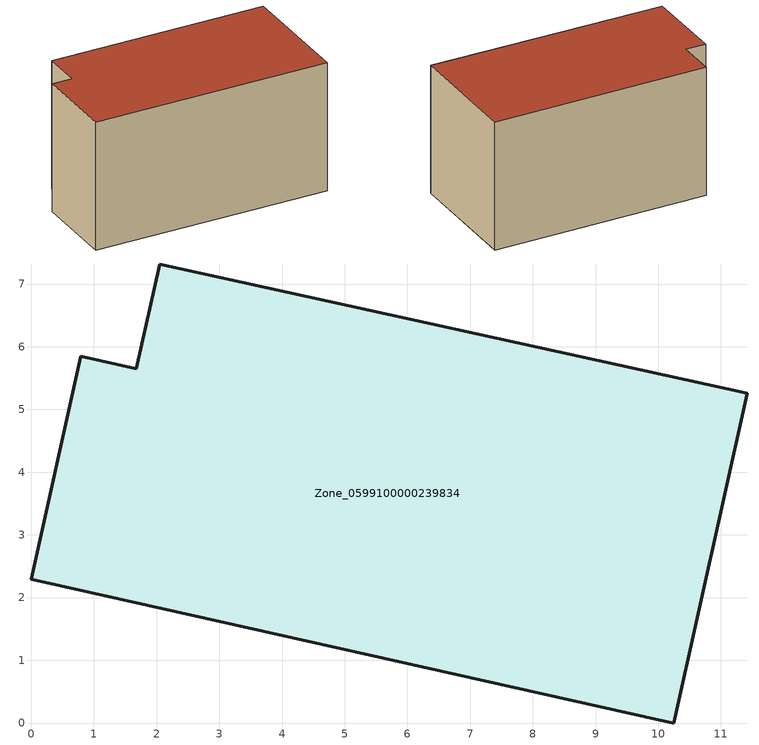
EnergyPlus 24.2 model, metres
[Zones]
Zone_0599100000239834
 floor ground (C_G): 10.25,0 0,2.29 0.79,5.85 1.68,5.65 2.05,7.32 11.42,5.26 z0
 wall outside (C_F): 0,2.29 10.25,0 11.42,5.26 2.05,7.32 1.68,5.65 0.79,5.85 0,2.29 z0:5.82
 roof outside (C_R): 2.05,7.32 1.68,5.65 0.79,5.85 0,2.29 10.25,0 11.42,5.26 z5.82
[BUILDING]
Pand.0599100000239834: North Axis=0; Terrain=City; Loads Convergence Tolerance Value=0.04; Temperature Convergence Tolerance Value=0.4; Solar Distribution=FullExterior; Maximum Number of Warmup Days=25; Minimum Number of Warmup Days=1
[Site:Location]
Rotterdam.The.Hague.AP_ZH_NLD Design_Conditions: Latitude=51.96; Longitude=4.45; Time Zone=1; Elevation=-4.5
[SITE:GROUNDTEMPERATURE:BUILDINGSURFACE]
18, 18, 18, 18, 18, 18, 18, 18, 18, 18, 18, 18
[MATERIAL] Thermal Absorptance=0.9; Solar Absorptance=0.7; Visible Absorptance=0.7
Name | Roughness | Thickness | Conductivity | Density | Specific Heat
G.TI.1975-1991 | MediumSmooth | 0.15 | 0.288461 | 540 | 1210
F.TI.1975-1991 | Rough | 0.3 | 0.230769 | 1920 | 840
R.TI.1975-1991 | MediumRough | 0.2 | 0.153846 | 1500 | 1000
[CONSTRUCTION]
C_G: G.TI.1975-1991
C_F: F.TI.1975-1991
C_R: R.TI.1975-1991
[ZONE]
Zone_0599100000239834: Type=1; Multiplier=1; Ceiling Height=Autocalculate; Volume=Autocalculate; Floor Area=autocalculate; Part of Total Floor Area=Yes
[ZONEINFILTRATION:DESIGNFLOWRATE]
Infil_Zone_0599100000239834: Zone or ZoneList or Space or SpaceList=Zone_0599100000239834; Schedule=AlwaysOn; Design Flow Rate Calculation Method=Flow/Area; Flow Rate per Floor Area=0.003; Constant Term Coefficient=1; Temperature Term Coefficient=0; Velocity Term Coefficient=0; Velocity Squared Term Coefficient=0
[HVACTEMPLATE:ZONE:IDEALLOADSAIRSYSTEM]
Zone_0599100000239834: Maximum Heating Supply Air Temperature=50; Minimum Cooling Supply Air Temperature=13; Maximum Heating Supply Air Humidity Ratio=0.0156; Minimum Cooling Supply Air Humidity Ratio=0.0077; Heating Limit=NoLimit; Cooling Limit=NoLimit; Dehumidification Control Type=ConstantSensibleHeatRatio; Cooling Sensible Heat Ratio=0.7; Dehumidification Setpoint=60; Humidification Control Type=None; Humidification Setpoint=30; Outdoor Air Method=None; Outdoor Air Flow Rate per Person=0.00944; Outdoor Air Flow Rate per Zone Floor Area=0; Outdoor Air Flow Rate per Zone=0; Demand Controlled Ventilation Type=None; Outdoor Air Economizer Type=NoEconomizer; Heat Recovery Type=None; Sensible Heat Recovery Effectiveness=0.7; Latent Heat Recovery Effectiveness=0.65
[ZONECONTROL:THERMOSTAT]
ThermostatControl_Zone_0599100000239834: Zone or ZoneList=Zone_0599100000239834; Control Type Schedule=DualSetpointControlType; Control 1=Thermostat_Zone_0599100000239834; Temperature Difference Between Cutout And Setpoint=0
[THERMOSTATSETPOINT:DUALSETPOINT]
Thermostat_Zone_0599100000239834: Heating Setpoint Temperature Schedule=HeatingSetpoint_Zone_0599100000239834; Cooling Setpoint Temperature Schedule=CoolingSetpoint_Zone_0599100000239834
[SCHEDULE:COMPACT]
HeatingSetpoint_Zone_0599100000239834: Through: 12/31, For: AllDays, Until: 24:00, 21
CoolingSetpoint_Zone_0599100000239834: Through: 12/31, For: AllDays, Until: 24:00, 24
DualSetpointControlType: Through: 12/31, For: AllDays, Until: 24:00, 4
AlwaysOn: Through: 12/31, For: AllDays, Until: 24:00, 1
